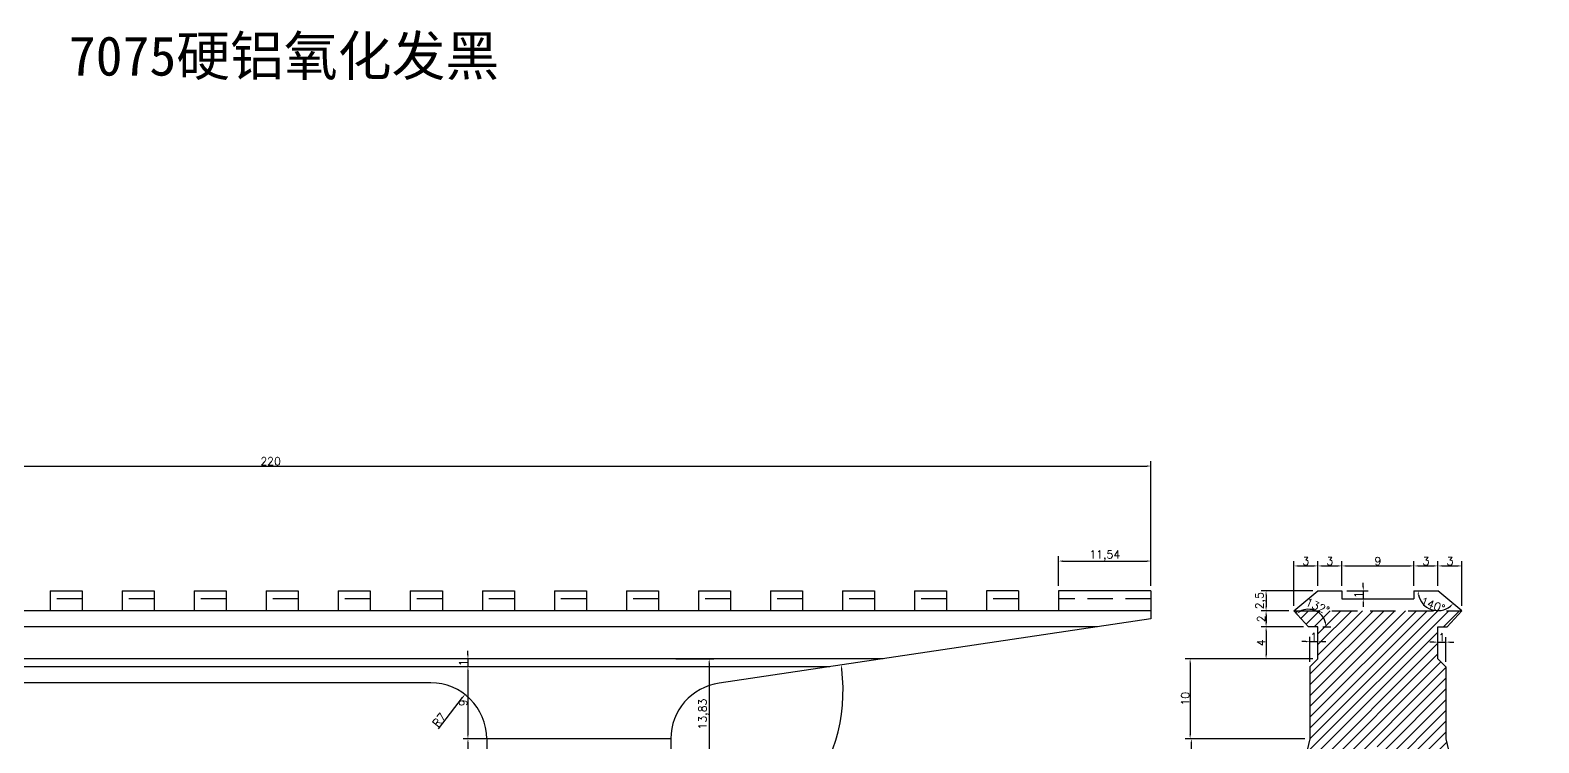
# Model space of a CAD drawing. Header units: millimetres. Extents: x 6817 to 15937, y -5221 to -164.
# Drawn here: x 9047.5 to 9236, y -868.3 to -779.2 of the extents above; entities that cross this region are included whole.
import ezdxf

# ---------------------------------------------------------------- set-up
doc = ezdxf.new("R2010")
doc.units = ezdxf.units.MM
doc.linetypes.add('HIDDEN', pattern=[9.525, 6.35, -3.175])
doc.layers.add('图层2', color=108, linetype='Continuous')
doc.styles.get("Standard").update_dxf_attribs({"font": 'txt', "bigfont": 'gbcbig.shx'})
doc.dimstyles.new('ISO-25', dxfattribs={"dimtxt": 1, "dimasz": 0.5, "dimexe": 0.6, "dimexo": 0.625, "dimgap": 0.1, "dimtad": 1, "dimtxsty": 'Standard', "dimcen": 2.5, "dimadec": 0, "dimazin": 0, "dimtfac": 1, "dimtmove": 0, "dimatfit": 3, "dimfxl": 0, "dimarcsym": 0})

# ---------------------------------------------------------------- blocks, each defined once
blk = doc.blocks.new('*D1584')
at = {"layer": 'Defpoints', "color": 0, "linetype": 'ByBlock', "transparency": 16777216}
for p in [(9127.54, -857.78), (9127.54, -871.6), (9132.34, -871.6)]:
    blk.add_point(p, dxfattribs=at)
at = {"layer": '图层2', "color": 0, "linetype": 'ByBlock', "lineweight": -2, "transparency": 16777216}
for p, q in [((9128.17, -857.78), (9132.94, -857.78)), ((9132.34, -858.28), (9132.34, -871.1)), ((9128.17, -871.6), (9132.94, -871.6))]:
    blk.add_line(p, q, dxfattribs=at)
at = {"layer": '图层2', "color": 0, "linetype": 'ByBlock', "transparency": 16777216}
for points in [[(9132.26, -858.28), (9132.42, -858.28), (9132.34, -857.78)], [(9132.26, -871.1), (9132.42, -871.1), (9132.34, -871.6)]]:
    blk.add_solid(points, dxfattribs=at)
at = {"layer": '图层2', "color": 0, "linetype": 'ByBlock', "transparency": 16777216, "insert": (9131.66, -864.69), "char_height": 1, "attachment_point": 5, "rotation": 90}
blk.add_mtext('13,83', dxfattribs=at)
blk = doc.blocks.new('*D1587')
at = {"layer": 'Defpoints', "color": 0, "linetype": 'ByBlock', "transparency": 16777216}
for p in [(9102.2, -858.78), (9104.54, -857.78), (9104.54, -858.78)]:
    blk.add_point(p, dxfattribs=at)
at = {"layer": '图层2', "color": 0, "linetype": 'ByBlock', "lineweight": -2, "transparency": 16777216}
for p, q in [((9102.2, -857.28), (9102.2, -856.78)), ((9103.92, -857.78), (9101.6, -857.78)), ((9103.92, -858.78), (9101.6, -858.78)), ((9102.2, -857.78), (9102.2, -858.78)), ((9102.2, -859.28), (9102.2, -859.78))]:
    blk.add_line(p, q, dxfattribs=at)
at = {"layer": '图层2', "color": 0, "linetype": 'ByBlock', "transparency": 16777216}
for points in [[(9102.11, -857.28), (9102.28, -857.28), (9102.2, -857.78)], [(9102.11, -859.28), (9102.28, -859.28), (9102.2, -858.78)]]:
    blk.add_solid(points, dxfattribs=at)
at = {"layer": '图层2', "color": 0, "linetype": 'ByBlock', "transparency": 16777216, "insert": (9101.6, -858.28), "char_height": 1, "attachment_point": 5, "rotation": 90}
blk.add_mtext('1', dxfattribs=at)
blk = doc.blocks.new('*D1588')
at = {"layer": 'Defpoints', "color": 0, "linetype": 'ByBlock', "transparency": 16777216}
for p in [(9104.54, -858.78), (9102.2, -867.78), (9105.05, -867.78)]:
    blk.add_point(p, dxfattribs=at)
at = {"layer": '图层2', "color": 0, "linetype": 'ByBlock', "lineweight": -2, "transparency": 16777216}
for p, q in [((9103.92, -858.78), (9101.6, -858.78)), ((9102.2, -859.28), (9102.2, -867.28)), ((9104.42, -867.78), (9101.6, -867.78))]:
    blk.add_line(p, q, dxfattribs=at)
at = {"layer": '图层2', "color": 0, "linetype": 'ByBlock', "transparency": 16777216}
for points in [[(9102.11, -859.28), (9102.28, -859.28), (9102.2, -858.78)], [(9102.11, -867.28), (9102.28, -867.28), (9102.2, -867.78)]]:
    blk.add_solid(points, dxfattribs=at)
at = {"layer": '图层2', "color": 0, "linetype": 'ByBlock', "transparency": 16777216, "insert": (9101.6, -863.28), "char_height": 1, "attachment_point": 5, "rotation": 90}
blk.add_mtext('9', dxfattribs=at)
blk = doc.blocks.new('*D1589')
at = {"layer": 'Defpoints', "color": 0, "linetype": 'ByBlock', "transparency": 16777216}
for p in [(9105.05, -867.78), (9102.2, -879.6), (9104.54, -879.6)]:
    blk.add_point(p, dxfattribs=at)
at = {"layer": '图层2', "color": 0, "linetype": 'ByBlock', "lineweight": -2, "transparency": 16777216}
for p, q in [((9104.42, -867.78), (9101.6, -867.78)), ((9102.2, -868.28), (9102.2, -879.1)), ((9103.92, -879.6), (9101.6, -879.6))]:
    blk.add_line(p, q, dxfattribs=at)
at = {"layer": '图层2', "color": 0, "linetype": 'ByBlock', "transparency": 16777216}
for points in [[(9102.11, -868.28), (9102.28, -868.28), (9102.2, -867.78)], [(9102.11, -879.1), (9102.28, -879.1), (9102.2, -879.6)]]:
    blk.add_solid(points, dxfattribs=at)
at = {"layer": '图层2', "color": 0, "linetype": 'ByBlock', "transparency": 16777216, "insert": (9101.51, -873.69), "char_height": 1, "attachment_point": 5, "rotation": 90}
blk.add_mtext('11,83', dxfattribs=at)
blk = doc.blocks.new('*D1698')
at = {"layer": 'Defpoints', "color": 0, "linetype": 'ByBlock', "transparency": 16777216}
for p in [(9211.4, -846.18), (9208.4, -849.28), (9211.4, -849.28)]:
    blk.add_point(p, dxfattribs=at)
at = {"layer": '图层2', "color": 0, "linetype": 'ByBlock', "lineweight": -2, "transparency": 16777216}
for p, q in [((9208.4, -848.65), (9208.4, -845.58)), ((9208.9, -846.18), (9210.9, -846.18)), ((9211.4, -848.65), (9211.4, -845.58))]:
    blk.add_line(p, q, dxfattribs=at)
at = {"layer": '图层2', "color": 0, "linetype": 'ByBlock', "transparency": 16777216}
for points in [[(9208.9, -846.1), (9208.9, -846.26), (9208.4, -846.18)], [(9210.9, -846.1), (9210.9, -846.26), (9211.4, -846.18)]]:
    blk.add_solid(points, dxfattribs=at)
at = {"layer": '图层2', "color": 0, "linetype": 'ByBlock', "transparency": 16777216, "insert": (9209.9, -845.58), "char_height": 1, "attachment_point": 5}
blk.add_mtext('3', dxfattribs=at)
blk = doc.blocks.new('*D1699')
at = {"layer": 'Defpoints', "color": 0, "linetype": 'ByBlock', "transparency": 16777216}
for p in [(9220.4, -846.18), (9211.4, -849.28), (9220.4, -849.28)]:
    blk.add_point(p, dxfattribs=at)
at = {"layer": '图层2', "color": 0, "linetype": 'ByBlock', "lineweight": -2, "transparency": 16777216}
for p, q in [((9211.4, -848.65), (9211.4, -845.58)), ((9211.9, -846.18), (9219.9, -846.18)), ((9220.4, -848.65), (9220.4, -845.58))]:
    blk.add_line(p, q, dxfattribs=at)
at = {"layer": '图层2', "color": 0, "linetype": 'ByBlock', "transparency": 16777216}
for points in [[(9211.9, -846.1), (9211.9, -846.26), (9211.4, -846.18)], [(9219.9, -846.1), (9219.9, -846.26), (9220.4, -846.18)]]:
    blk.add_solid(points, dxfattribs=at)
at = {"layer": '图层2', "color": 0, "linetype": 'ByBlock', "transparency": 16777216, "insert": (9215.9, -845.58), "char_height": 1, "attachment_point": 5}
blk.add_mtext('9', dxfattribs=at)
blk = doc.blocks.new('*D1700')
at = {"layer": 'Defpoints', "color": 0, "linetype": 'ByBlock', "transparency": 16777216}
for p in [(9223.4, -846.18), (9220.4, -849.28), (9223.4, -849.28)]:
    blk.add_point(p, dxfattribs=at)
at = {"layer": '图层2', "color": 0, "linetype": 'ByBlock', "lineweight": -2, "transparency": 16777216}
for p, q in [((9220.4, -848.65), (9220.4, -845.58)), ((9220.9, -846.18), (9222.9, -846.18)), ((9223.4, -848.65), (9223.4, -845.58))]:
    blk.add_line(p, q, dxfattribs=at)
at = {"layer": '图层2', "color": 0, "linetype": 'ByBlock', "transparency": 16777216}
for points in [[(9220.9, -846.1), (9220.9, -846.26), (9220.4, -846.18)], [(9222.9, -846.1), (9222.9, -846.26), (9223.4, -846.18)]]:
    blk.add_solid(points, dxfattribs=at)
at = {"layer": '图层2', "color": 0, "linetype": 'ByBlock', "transparency": 16777216, "insert": (9221.9, -845.58), "char_height": 1, "attachment_point": 5}
blk.add_mtext('3', dxfattribs=at)
blk = doc.blocks.new('*D1701')
at = {"layer": 'Defpoints', "color": 0, "linetype": 'ByBlock', "transparency": 16777216}
for p in [(9226.4, -846.18), (9223.4, -849.28), (9226.4, -851.78)]:
    blk.add_point(p, dxfattribs=at)
at = {"layer": '图层2', "color": 0, "linetype": 'ByBlock', "lineweight": -2, "transparency": 16777216}
for p, q in [((9223.4, -848.65), (9223.4, -845.58)), ((9223.9, -846.18), (9225.9, -846.18)), ((9226.4, -851.15), (9226.4, -845.58))]:
    blk.add_line(p, q, dxfattribs=at)
at = {"layer": '图层2', "color": 0, "linetype": 'ByBlock', "transparency": 16777216}
for points in [[(9223.9, -846.1), (9223.9, -846.26), (9223.4, -846.18)], [(9225.9, -846.1), (9225.9, -846.26), (9226.4, -846.18)]]:
    blk.add_solid(points, dxfattribs=at)
at = {"layer": '图层2', "color": 0, "linetype": 'ByBlock', "transparency": 16777216, "insert": (9224.9, -845.58), "char_height": 1, "attachment_point": 5}
blk.add_mtext('3', dxfattribs=at)
blk = doc.blocks.new('*D1702')
at = {"layer": 'Defpoints', "color": 0, "linetype": 'ByBlock', "transparency": 16777216}
for p in [(9208.4, -846.18), (9208.4, -849.28), (9205.4, -851.78)]:
    blk.add_point(p, dxfattribs=at)
at = {"layer": '图层2', "color": 0, "linetype": 'ByBlock', "lineweight": -2, "transparency": 16777216}
for p, q in [((9205.4, -851.15), (9205.4, -845.58)), ((9205.9, -846.18), (9207.9, -846.18)), ((9208.4, -848.65), (9208.4, -845.58))]:
    blk.add_line(p, q, dxfattribs=at)
at = {"layer": '图层2', "color": 0, "linetype": 'ByBlock', "transparency": 16777216}
for points in [[(9205.9, -846.1), (9205.9, -846.26), (9205.4, -846.18)], [(9207.9, -846.1), (9207.9, -846.26), (9208.4, -846.18)]]:
    blk.add_solid(points, dxfattribs=at)
at = {"layer": '图层2', "color": 0, "linetype": 'ByBlock', "transparency": 16777216, "insert": (9206.9, -845.58), "char_height": 1, "attachment_point": 5}
blk.add_mtext('3', dxfattribs=at)
blk = doc.blocks.new('*D1703')
at = {"layer": 'Defpoints', "color": 0, "linetype": 'ByBlock', "transparency": 16777216}
for p in [(9211.4, -849.28), (9211.4, -850.28), (9214.06, -850.28)]:
    blk.add_point(p, dxfattribs=at)
at = {"layer": '图层2', "color": 0, "linetype": 'ByBlock', "lineweight": -2, "transparency": 16777216}
for p, q in [((9212.02, -849.28), (9214.66, -849.28)), ((9214.06, -848.78), (9214.06, -848.28)), ((9214.06, -849.28), (9214.06, -850.28)), ((9212.02, -850.28), (9214.66, -850.28)), ((9214.06, -850.78), (9214.06, -851.28))]:
    blk.add_line(p, q, dxfattribs=at)
at = {"layer": '图层2', "color": 0, "linetype": 'ByBlock', "transparency": 16777216}
for points in [[(9213.98, -848.78), (9214.15, -848.78), (9214.06, -849.28)], [(9213.98, -850.78), (9214.15, -850.78), (9214.06, -850.28)]]:
    blk.add_solid(points, dxfattribs=at)
at = {"layer": '图层2', "color": 0, "linetype": 'ByBlock', "transparency": 16777216, "insert": (9213.46, -849.78), "char_height": 1, "attachment_point": 5, "rotation": 90}
blk.add_mtext('1', dxfattribs=at)
blk = doc.blocks.new('*D1597')
at = {"layer": 'Defpoints', "color": 0, "linetype": 'ByBlock', "transparency": 16777216}
for p in [(9208.4, -849.28), (9201.92, -851.78), (9205.4, -851.78)]:
    blk.add_point(p, dxfattribs=at)
at = {"layer": '图层2', "color": 0, "linetype": 'ByBlock', "lineweight": -2, "transparency": 16777216}
for p, q in [((9207.77, -849.28), (9201.32, -849.28)), ((9201.92, -849.78), (9201.92, -851.28)), ((9204.77, -851.78), (9201.32, -851.78))]:
    blk.add_line(p, q, dxfattribs=at)
at = {"layer": '图层2', "color": 0, "linetype": 'ByBlock', "transparency": 16777216}
for points in [[(9201.84, -849.78), (9202.01, -849.78), (9201.92, -849.28)], [(9201.84, -851.28), (9202.01, -851.28), (9201.92, -851.78)]]:
    blk.add_solid(points, dxfattribs=at)
at = {"layer": '图层2', "color": 0, "linetype": 'ByBlock', "transparency": 16777216, "insert": (9201.24, -850.53), "char_height": 1, "attachment_point": 5, "rotation": 90}
blk.add_mtext('2,5', dxfattribs=at)
blk = doc.blocks.new('*D1598')
at = {"layer": 'Defpoints', "color": 0, "linetype": 'ByBlock', "transparency": 16777216}
for p in [(9205.4, -851.78), (9201.92, -853.78), (9207.23, -853.78)]:
    blk.add_point(p, dxfattribs=at)
at = {"layer": '图层2', "color": 0, "linetype": 'ByBlock', "lineweight": -2, "transparency": 16777216}
for p, q in [((9204.77, -851.78), (9201.32, -851.78)), ((9206.6, -853.78), (9201.32, -853.78)), ((9201.92, -852.28), (9201.92, -853.28))]:
    blk.add_line(p, q, dxfattribs=at)
at = {"layer": '图层2', "color": 0, "linetype": 'ByBlock', "transparency": 16777216}
for points in [[(9201.84, -852.28), (9202.01, -852.28), (9201.92, -851.78)], [(9201.84, -853.28), (9202.01, -853.28), (9201.92, -853.78)]]:
    blk.add_solid(points, dxfattribs=at)
at = {"layer": '图层2', "color": 0, "linetype": 'ByBlock', "transparency": 16777216, "insert": (9201.32, -852.78), "char_height": 1, "attachment_point": 5, "rotation": 90}
blk.add_mtext('2', dxfattribs=at)
blk = doc.blocks.new('*D1599')
at = {"layer": 'Defpoints', "color": 0, "linetype": 'ByBlock', "transparency": 16777216}
for p in [(9207.23, -853.78), (9201.92, -857.78), (9208.4, -857.78)]:
    blk.add_point(p, dxfattribs=at)
at = {"layer": '图层2', "color": 0, "linetype": 'ByBlock', "lineweight": -2, "transparency": 16777216}
for p, q in [((9206.6, -853.78), (9201.32, -853.78)), ((9201.92, -854.28), (9201.92, -857.28)), ((9207.77, -857.78), (9201.32, -857.78))]:
    blk.add_line(p, q, dxfattribs=at)
at = {"layer": '图层2', "color": 0, "linetype": 'ByBlock', "transparency": 16777216}
for points in [[(9201.84, -854.28), (9202.01, -854.28), (9201.92, -853.78)], [(9201.84, -857.28), (9202.01, -857.28), (9201.92, -857.78)]]:
    blk.add_solid(points, dxfattribs=at)
at = {"layer": '图层2', "color": 0, "linetype": 'ByBlock', "transparency": 16777216, "insert": (9201.32, -855.78), "char_height": 1, "attachment_point": 5, "rotation": 90}
blk.add_mtext('4', dxfattribs=at)
blk = doc.blocks.new('*D1704')
at = {"layer": 'Defpoints', "color": 0, "linetype": 'ByBlock', "transparency": 16777216}
for p in [(9205.4, -851.78), (9207.23, -853.78), (9207.23, -853.78), (9208.4, -853.78), (9208.79, -852.26)]:
    blk.add_point(p, dxfattribs=at)
at = {"layer": '图层2', "color": 0, "linetype": 'ByBlock', "lineweight": -2, "transparency": 16777216}
blk.add_line((9209.02, -853.78), (9210.01, -853.78), dxfattribs=at)
blk.add_arc((9207.23, -853.78), 2.18, 13.1501, 119.3084, dxfattribs=at)
at = {"layer": '图层2', "color": 0, "linetype": 'ByBlock', "transparency": 16777216}
for points in [[(9206.21, -851.94), (9206.11, -851.81), (9205.75, -852.17)], [(9209.43, -853.27), (9209.27, -853.29), (9209.41, -853.78)]]:
    blk.add_solid(points, dxfattribs=at)
at = {"layer": '图层2', "color": 0, "linetype": 'ByBlock', "transparency": 16777216, "insert": (9208.35, -851.23), "char_height": 1, "attachment_point": 5, "rotation": 336.2293}
blk.add_mtext('132°', dxfattribs=at)
blk = doc.blocks.new('*D1705')
at = {"layer": 'Defpoints', "color": 0, "linetype": 'ByBlock', "transparency": 16777216}
for p in [(9220.4, -849.28), (9223.4, -849.28), (9223.4, -849.28), (9221.69, -851.09), (9226.4, -851.78)]:
    blk.add_point(p, dxfattribs=at)
at = {"layer": '图层2', "color": 0, "linetype": 'ByBlock', "lineweight": -2, "transparency": 16777216}
blk.add_arc((9223.4, -849.28), 2.49, 191.5321, 308.6623, dxfattribs=at)
at = {"layer": '图层2', "color": 0, "linetype": 'ByBlock', "transparency": 16777216}
for points in [[(9220.87, -849.78), (9221.04, -849.77), (9220.91, -849.28)], [(9224.89, -851.16), (9225.01, -851.28), (9225.31, -850.87)]]:
    blk.add_solid(points, dxfattribs=at)
at = {"layer": '图层2', "color": 0, "linetype": 'ByBlock', "transparency": 16777216, "insert": (9222.75, -851.05), "char_height": 1, "attachment_point": 5, "rotation": 340.0972}
blk.add_mtext('140°', dxfattribs=at)
blk = doc.blocks.new('*D1706')
at = {"layer": 'Defpoints', "color": 0, "linetype": 'ByBlock', "transparency": 16777216}
for p in [(9208.4, -855.64), (9207.4, -858.78), (9208.4, -857.78)]:
    blk.add_point(p, dxfattribs=at)
at = {"layer": '图层2', "color": 0, "linetype": 'ByBlock', "lineweight": -2, "transparency": 16777216}
for p, q in [((9206.9, -855.64), (9206.4, -855.64)), ((9207.4, -858.15), (9207.4, -855.04)), ((9207.4, -855.64), (9208.4, -855.64)), ((9208.4, -857.15), (9208.4, -855.04)), ((9208.9, -855.64), (9209.4, -855.64))]:
    blk.add_line(p, q, dxfattribs=at)
at = {"layer": '图层2', "color": 0, "linetype": 'ByBlock', "transparency": 16777216}
for points in [[(9206.9, -855.56), (9206.9, -855.72), (9207.4, -855.64)], [(9208.9, -855.56), (9208.9, -855.72), (9208.4, -855.64)]]:
    blk.add_solid(points, dxfattribs=at)
at = {"layer": '图层2', "color": 0, "linetype": 'ByBlock', "transparency": 16777216, "insert": (9207.9, -855.04), "char_height": 1, "attachment_point": 5}
blk.add_mtext('1', dxfattribs=at)
blk = doc.blocks.new('*D1707')
at = {"layer": 'Defpoints', "color": 0, "linetype": 'ByBlock', "transparency": 16777216}
for p in [(9224.4, -855.7), (9223.4, -857.78), (9224.4, -858.78)]:
    blk.add_point(p, dxfattribs=at)
at = {"layer": '图层2', "color": 0, "linetype": 'ByBlock', "lineweight": -2, "transparency": 16777216}
for p, q in [((9222.9, -855.7), (9222.4, -855.7)), ((9223.4, -857.15), (9223.4, -855.1)), ((9223.4, -855.7), (9224.4, -855.7)), ((9224.4, -858.15), (9224.4, -855.1)), ((9224.9, -855.7), (9225.4, -855.7))]:
    blk.add_line(p, q, dxfattribs=at)
at = {"layer": '图层2', "color": 0, "linetype": 'ByBlock', "transparency": 16777216}
for points in [[(9222.9, -855.62), (9222.9, -855.78), (9223.4, -855.7)], [(9224.9, -855.62), (9224.9, -855.78), (9224.4, -855.7)]]:
    blk.add_solid(points, dxfattribs=at)
at = {"layer": '图层2', "color": 0, "linetype": 'ByBlock', "transparency": 16777216, "insert": (9223.9, -855.1), "char_height": 1, "attachment_point": 5}
blk.add_mtext('1', dxfattribs=at)
blk = doc.blocks.new('*D1708')
at = {"layer": 'Defpoints', "color": 0, "linetype": 'ByBlock', "transparency": 16777216}
for p in [(9208.4, -857.78), (9192.43, -867.78), (9207.4, -867.78)]:
    blk.add_point(p, dxfattribs=at)
at = {"layer": '图层2', "color": 0, "linetype": 'ByBlock', "lineweight": -2, "transparency": 16777216}
for p, q in [((9207.77, -857.78), (9191.83, -857.78)), ((9192.43, -858.28), (9192.43, -867.28)), ((9206.77, -867.78), (9191.83, -867.78))]:
    blk.add_line(p, q, dxfattribs=at)
at = {"layer": '图层2', "color": 0, "linetype": 'ByBlock', "transparency": 16777216}
for points in [[(9192.35, -858.28), (9192.51, -858.28), (9192.43, -857.78)], [(9192.35, -867.28), (9192.51, -867.28), (9192.43, -867.78)]]:
    blk.add_solid(points, dxfattribs=at)
at = {"layer": '图层2', "color": 0, "linetype": 'ByBlock', "transparency": 16777216, "insert": (9191.83, -862.78), "char_height": 1, "attachment_point": 5, "rotation": 90}
blk.add_mtext('10', dxfattribs=at)
blk = doc.blocks.new('*D1709')
at = {"layer": 'Defpoints', "color": 0, "linetype": 'ByBlock', "transparency": 16777216}
for p in [(9207.4, -867.78), (9192.58, -879.6), (9204.64, -879.6)]:
    blk.add_point(p, dxfattribs=at)
at = {"layer": '图层2', "color": 0, "linetype": 'ByBlock', "lineweight": -2, "transparency": 16777216}
for p, q in [((9206.77, -867.78), (9191.98, -867.78)), ((9192.58, -868.28), (9192.58, -879.1)), ((9204.01, -879.6), (9191.98, -879.6))]:
    blk.add_line(p, q, dxfattribs=at)
at = {"layer": '图层2', "color": 0, "linetype": 'ByBlock', "transparency": 16777216}
for points in [[(9192.5, -868.28), (9192.67, -868.28), (9192.58, -867.78)], [(9192.5, -879.1), (9192.67, -879.1), (9192.58, -879.6)]]:
    blk.add_solid(points, dxfattribs=at)
at = {"layer": '图层2', "color": 0, "linetype": 'ByBlock', "transparency": 16777216, "insert": (9191.9, -873.69), "char_height": 1, "attachment_point": 5, "rotation": 90}
blk.add_mtext('11,83', dxfattribs=at)
blk = doc.blocks.new('*D1673')
at = {"layer": 'Defpoints', "color": 0, "linetype": 'ByBlock', "transparency": 16777216}
for p in [(9187.54, -833.7), (9187.54, -849.28), (8967.54, -867.78)]:
    blk.add_point(p, dxfattribs=at)
at = {"layer": '图层2', "color": 0, "linetype": 'ByBlock', "lineweight": -2, "transparency": 16777216}
for p, q in [((8967.54, -867.15), (8967.54, -833.1)), ((9187.54, -848.65), (9187.54, -833.1)), ((8968.04, -833.7), (9187.04, -833.7))]:
    blk.add_line(p, q, dxfattribs=at)
at = {"layer": '图层2', "color": 0, "linetype": 'ByBlock', "transparency": 16777216}
for points in [[(8968.04, -833.62), (8968.04, -833.79), (8967.54, -833.7)], [(9187.04, -833.62), (9187.04, -833.79), (9187.54, -833.7)]]:
    blk.add_solid(points, dxfattribs=at)
at = {"layer": '图层2', "color": 0, "linetype": 'ByBlock', "transparency": 16777216, "insert": (9077.54, -833.1), "char_height": 1, "attachment_point": 5}
blk.add_mtext('220', dxfattribs=at)
blk = doc.blocks.new('*D1674')
at = {"layer": 'Defpoints', "color": 0, "linetype": 'ByBlock', "transparency": 16777216}
for p in [(9187.54, -845.57), (9176, -849.28), (9187.54, -849.28)]:
    blk.add_point(p, dxfattribs=at)
at = {"layer": '图层2', "color": 0, "linetype": 'ByBlock', "lineweight": -2, "transparency": 16777216}
for p, q in [((9176, -848.65), (9176, -844.97)), ((9176.5, -845.57), (9187.04, -845.57)), ((9187.54, -848.65), (9187.54, -844.97))]:
    blk.add_line(p, q, dxfattribs=at)
at = {"layer": '图层2', "color": 0, "linetype": 'ByBlock', "transparency": 16777216}
for points in [[(9176.5, -845.49), (9176.5, -845.66), (9176, -845.57)], [(9187.04, -845.49), (9187.04, -845.66), (9187.54, -845.57)]]:
    blk.add_solid(points, dxfattribs=at)
at = {"layer": '图层2', "color": 0, "linetype": 'ByBlock', "transparency": 16777216, "insert": (9181.77, -844.89), "char_height": 1, "attachment_point": 5}
blk.add_mtext('11,54', dxfattribs=at)
blk = doc.blocks.new('*D1676')
at = {"layer": 'Defpoints', "color": 0, "linetype": 'ByBlock', "transparency": 16777216}
for p in [(9187.54, -852.78), (9133.61, -860.84), (9127.54, -867.78), (9139.21, -879.83), (9127.54, -947.02)]:
    blk.add_point(p, dxfattribs=at)
at = {"layer": '图层2', "color": 0, "linetype": 'ByBlock', "lineweight": -2, "transparency": 16777216}
blk.add_arc((9127.54, -861.75), 21.53, 271.3308, 7.1714, dxfattribs=at)
at = {"layer": '图层2', "color": 0, "linetype": 'ByBlock', "transparency": 16777216}
for points in [[(9148.82, -859.07), (9148.98, -859.05), (9148.83, -858.56)], [(9128.04, -883.35), (9128.04, -883.18), (9127.54, -883.27)]]:
    blk.add_solid(points, dxfattribs=at)
at = {"layer": '图层2', "color": 0, "linetype": 'ByBlock', "transparency": 16777216, "insert": (9143.39, -875.41), "char_height": 1, "attachment_point": 5, "rotation": 49.2511}
blk.add_mtext('99°', dxfattribs=at)
blk = doc.blocks.new('*D1689')
at = {"layer": 'Defpoints', "color": 0, "linetype": 'ByBlock', "transparency": 16777216}
for p in [(9101.82, -862.24), (9097.54, -867.78)]:
    blk.add_point(p, dxfattribs=at)
at = {"layer": '图层2', "color": 0, "linetype": 'ByBlock', "lineweight": -2, "transparency": 16777216}
blk.add_line((9098.51, -866.52), (9101.52, -862.64), dxfattribs=at)
at = {"layer": '图层2', "color": 0, "linetype": 'ByBlock', "transparency": 16777216}
blk.add_solid([(9101.45, -862.59), (9101.58, -862.69), (9101.82, -862.24)], dxfattribs=at)
at = {"layer": '图层2', "color": 0, "linetype": 'ByBlock', "transparency": 16777216, "insert": (9098.61, -865.42), "char_height": 1, "attachment_point": 5, "rotation": 52.2736}
blk.add_mtext('R7', dxfattribs=at)

msp = doc.modelspace()

# ---------------------------------------------------------------- hatches: boundary and pattern name
at = {"layer": '图层2', "linetype": 'ByBlock'}
h = msp.add_hatch(dxfattribs=at)
h.set_pattern_fill('ANSI31', color=4, scale=0.3)
h.set_pattern_definition([(45, (470.02715, -33.0934), (-0.67351921, 0.67351921), [])])
h.paths.add_polyline_path([(9223.395, -853.777), (9224.565, -853.777), (9226.395, -851.777), (9205.395, -851.777), (9207.225, -853.777), (9208.395, -853.777), (9208.395, -857.777), (9207.395, -858.777), (9207.395, -867.777), (9204.638, -879.604), (9207.865, -879.604, -0.378099), (9214.895, -871.637), (9214.895, -868.791), (9216.895, -868.791), (9216.895, -871.637, -0.378099), (9223.925, -879.604), (9227.153, -879.604), (9224.395, -867.777), (9224.395, -858.777), (9223.395, -857.777)])
h.paths.add_polyline_path([(9207.865, -879.604), (9204.638, -879.604), (9202.188, -890.111), (9208.257, -890.111), (9208.257, -892.011), (9214.895, -892.011), (9214.895, -887.572, -0.378099)])
h.paths.add_polyline_path([(9227.153, -879.604), (9223.925, -879.604, -0.378099), (9216.895, -887.572), (9216.895, -892.011), (9223.534, -892.011), (9223.534, -890.111), (9229.603, -890.111)])
h.paths.add_polyline_path([(9214.895, -900.751), (9214.895, -896.211), (9208.257, -896.211), (9208.257, -898.111), (9200.322, -898.111), (9196.397, -914.943, 0.0614048), (9195.795, -919.824), (9196.795, -919.824, -0.3989537)])
h.paths.add_polyline_path([(9231.469, -898.111), (9223.534, -898.111), (9223.534, -896.211), (9216.895, -896.211), (9216.895, -900.751, -0.3989537), (9234.995, -919.824), (9235.995, -919.824, 0.0614048), (9235.394, -914.943)])
h.paths.add_polyline_path([(9213.408, -951.024), (9211.395, -951.024), (9211.395, -954.524), (9213.408, -954.524)])
h.paths.add_polyline_path([(9220.395, -951.024), (9218.408, -951.024), (9218.408, -954.524), (9220.395, -954.524)])
edge = h.paths.add_edge_path()
edge.add_line((9213.408, -951.024), (9213.408, -938.762))
edge.add_arc((9215.895, -919.824), 19.1, 180, 262.51603, ccw=False)
edge.add_line((9196.795, -919.824), (9195.795, -919.824))
edge.add_arc((9215.895, -919.824), 20.1, 180, 213.71903)
edge.add_line((9199.177, -930.982), (9210.895, -947.024))
edge.add_line((9210.895, -947.024), (9210.895, -951.024))
edge.add_line((9210.895, -951.024), (9213.408, -951.024))
edge = h.paths.add_edge_path()
edge.add_line((9218.408, -938.758), (9218.408, -951.024))
edge.add_line((9218.408, -951.024), (9220.895, -951.024))
edge.add_line((9220.895, -951.024), (9220.895, -947.024))
edge.add_line((9220.895, -947.024), (9232.614, -930.982))
edge.add_arc((9215.895, -919.824), 20.1, 326.28097, 360)
edge.add_line((9235.995, -919.824), (9234.995, -919.824))
edge.add_arc((9215.895, -919.824), 19.1, -82.44192, 0, ccw=False)

# ---------------------------------------------------------------- linework, layer by layer
at = {"layer": '图层2', "color": 6, "linetype": 'ByBlock'}
for p, q in [((9049.999, -849.277), (9049.999, -851.777)), ((9049.999, -849.277), (9053.999, -849.277)), ((9053.999, -849.277), (9053.999, -851.777)), ((9058.999, -849.277), (9058.999, -851.777)), ((9058.999, -849.277), (9062.999, -849.277)), ((9062.999, -849.277), (9062.999, -851.777)), ((9067.999, -849.277), (9067.999, -851.777)), ((9067.999, -849.277), (9071.999, -849.277)), ((9071.999, -849.277), (9071.999, -851.777)), ((9076.999, -849.277), (9076.999, -851.777)), ((9076.999, -849.277), (9080.999, -849.277)), ((9080.999, -849.277), (9080.999, -851.777)), ((9085.999, -849.277), (9085.999, -851.777)), ((9085.999, -849.277), (9089.999, -849.277)), ((9089.999, -849.277), (9089.999, -851.777)), ((9094.999, -849.277), (9094.999, -851.777)), ((9094.999, -849.277), (9098.999, -849.277)), ((9098.999, -849.277), (9098.999, -851.777)), ((9103.999, -849.277), (9103.999, -851.777)), ((9103.999, -849.277), (9107.999, -849.277)), ((9107.999, -849.277), (9107.999, -851.777)), ((9112.999, -849.277), (9112.999, -851.777)), ((9112.999, -849.277), (9116.999, -849.277)), ((9116.999, -849.277), (9116.999, -851.777)), ((9121.999, -849.277), (9121.999, -851.777)), ((9121.999, -849.277), (9125.999, -849.277)), ((9125.999, -849.277), (9125.999, -851.777)), ((9130.999, -849.277), (9130.999, -851.777)), ((9130.999, -849.277), (9134.999, -849.277)), ((9134.999, -849.277), (9134.999, -851.777)), ((9139.999, -849.277), (9139.999, -851.777)), ((9139.999, -849.277), (9143.999, -849.277)), ((9143.999, -849.277), (9143.999, -851.777)), ((9148.999, -849.277), (9148.999, -851.777)), ((9148.999, -849.277), (9152.999, -849.277)), ((9152.999, -849.277), (9152.999, -851.777)), ((9157.999, -849.277), (9157.999, -851.777)), ((9157.999, -849.277), (9161.999, -849.277)), ((9161.999, -849.277), (9161.999, -851.777)), ((9170.999, -849.277), (9166.999, -849.277)), ((9166.999, -849.277), (9166.999, -851.777)), ((9170.999, -849.277), (9170.999, -851.777)), ((9187.54, -849.277), (9175.999, -849.277)), ((9175.999, -849.277), (9175.999, -851.777)), ((9187.54, -849.277), (9187.54, -852.777)), ((9205.395, -851.777), (9208.395, -849.277)), ((9208.395, -849.277), (9211.395, -849.277)), ((9211.395, -849.277), (9211.395, -850.277)), ((9220.395, -849.277), (9223.395, -849.277)), ((9220.395, -849.277), (9220.395, -850.277)), ((9226.395, -851.777), (9223.395, -849.277)), ((9102.54, -851.777), (8978.489, -851.777)), ((9187.54, -851.777), (9102.54, -851.777)), ((9207.225, -853.777), (9205.395, -851.777)), ((9211.395, -850.277), (9220.395, -850.277)), ((9224.565, -853.777), (9226.395, -851.777)), ((9102.54, -853.777), (8977.12, -853.777)), ((9180.851, -853.777), (9102.54, -853.777)), ((9187.54, -852.777), (9133.607, -860.84)), ((9208.395, -853.777), (9207.225, -853.777)), ((9208.395, -857.777), (9208.395, -853.777)), ((9223.395, -857.777), (9223.395, -853.777)), ((9223.395, -853.777), (9224.565, -853.777)), ((9147.404, -858.777), (8973.699, -858.777)), ((9154.093, -857.777), (8974.383, -857.777)), ((9127.54, -857.777), (9104.54, -857.777)), ((9208.395, -857.777), (9207.395, -858.777)), ((9207.395, -858.777), (9207.395, -867.777)), ((9223.395, -857.777), (9224.395, -858.777)), ((9224.395, -858.777), (9224.395, -867.777)), ((9097.54, -860.777), (8997.54, -860.777)), ((9104.54, -867.777), (9104.54, -939.024)), ((9127.54, -867.777), (9104.54, -867.777)), ((9127.54, -867.777), (9127.54, -947.024)), ((9207.395, -867.777), (9196.397, -914.943)), ((9224.395, -867.777), (9235.394, -914.943))]:
    msp.add_line(p, q, dxfattribs=at)
at = {"layer": '图层2', "color": 3, "linetype": 'HIDDEN', "ltscale": 0.5}
for p, q in [((9053.999, -850.277), (9049.999, -850.277)), ((9062.999, -850.277), (9058.999, -850.277)), ((9071.999, -850.277), (9067.999, -850.277)), ((9080.999, -850.277), (9076.999, -850.277)), ((9089.999, -850.277), (9085.999, -850.277)), ((9098.999, -850.277), (9094.999, -850.277)), ((9107.999, -850.277), (9103.999, -850.277)), ((9116.999, -850.277), (9112.999, -850.277)), ((9125.999, -850.277), (9121.999, -850.277)), ((9134.999, -850.277), (9130.999, -850.277)), ((9143.999, -850.277), (9139.999, -850.277)), ((9152.999, -850.277), (9148.999, -850.277)), ((9161.999, -850.277), (9157.999, -850.277)), ((9170.999, -850.277), (9166.999, -850.277)), ((9187.54, -850.277), (9175.999, -850.277))]:
    msp.add_line(p, q, dxfattribs=at)
at = {"layer": '图层2', "color": 2, "linetype": 'HIDDEN', "ltscale": 0.5}
msp.add_line((9205.395, -851.777), (9226.395, -851.777), dxfattribs=at)
at = {"layer": '图层2', "color": 6, "linetype": 'ByBlock'}
for centre, start, end in [((9097.54, -867.777), 0, 90), ((9134.54, -867.777), 97.66267, 180)]:
    msp.add_arc(centre, 7, start, end, dxfattribs=at)

# ---------------------------------------------------------------- texts
at = {"color": 2, "insert": (9052.333, -779.98), "char_height": 4.93123, "width": 76.33019, "attachment_point": 1}
msp.add_mtext('{\\fSimSun|b0|i0|c134|p2;7075硬铝氧化发黑}', dxfattribs=at)

# ---------------------------------------------------------------- dimensions: what is measured, and where the dimension line sits
at = {"layer": '图层2', "color": 3, "linetype": 'ByBlock'}
for base, p1, p2, picture, middle in [((9187.54, -833.702), (8967.54, -867.777), (9187.54, -849.277), '*D1673', (9077.54, -833.102)), ((9187.54, -845.574), (9175.999, -849.277), (9187.54, -849.277), '*D1674', (9181.77, -844.891)), ((9208.395, -846.178), (9205.395, -851.777), (9208.395, -849.277), '*D1702', (9206.895, -845.578)), ((9211.395, -846.178), (9208.395, -849.277), (9211.395, -849.277), '*D1698', (9209.895, -845.578)), ((9220.395, -846.178), (9211.395, -849.277), (9220.395, -849.277), '*D1699', (9215.895, -845.578)), ((9223.395, -846.178), (9220.395, -849.277), (9223.395, -849.277), '*D1700', (9221.895, -845.578)), ((9226.395, -846.178), (9223.395, -849.277), (9226.395, -851.777), '*D1701', (9224.895, -845.578)), ((9208.395, -855.639), (9207.395, -858.777), (9208.395, -857.777), '*D1706', (9207.895, -855.039)), ((9224.395, -855.701), (9223.395, -857.777), (9224.395, -858.777), '*D1707', (9223.895, -855.101))]:
    dim = msp.add_linear_dim(base=base, p1=p1, p2=p2, dimstyle='ISO-25', dxfattribs=at)
    dim.commit()
    dim.dimension.update_dxf_attribs({"geometry": picture, "text_midpoint": middle})
for base, p1, p2, picture, middle in [((9201.923, -851.777), (9208.395, -849.277), (9205.395, -851.777), '*D1597', (9201.24, -850.527)), ((9214.064, -850.277), (9211.395, -849.277), (9211.395, -850.277), '*D1703', (9213.464, -849.777)), ((9201.923, -853.777), (9205.395, -851.777), (9207.225, -853.777), '*D1598', (9201.323, -852.777)), ((9201.923, -857.777), (9207.225, -853.777), (9208.395, -857.777), '*D1599', (9201.323, -855.777)), ((9102.195, -858.777), (9104.54, -857.777), (9104.54, -858.777), '*D1587', (9101.595, -858.277)), ((9102.195, -867.777), (9104.54, -858.777), (9105.046, -867.777), '*D1588', (9101.595, -863.277)), ((9132.339, -871.604), (9127.54, -857.777), (9127.54, -871.604), '*D1584', (9131.656, -864.691)), ((9192.429, -867.777), (9208.395, -857.777), (9207.395, -867.777), '*D1708', (9191.829, -862.777)), ((9102.195, -879.604), (9105.046, -867.777), (9104.54, -879.604), '*D1589', (9101.512, -873.691)), ((9192.584, -879.604), (9207.395, -867.777), (9204.638, -879.604), '*D1709', (9191.901, -873.691))]:
    dim = msp.add_linear_dim(base=base, p1=p1, p2=p2, angle=90, dimstyle='ISO-25', dxfattribs=at)
    dim.commit()
    dim.dimension.update_dxf_attribs({"geometry": picture, "text_midpoint": middle})
for base, line1, line2, picture, middle in [((9208.792, -852.257), ((9208.395, -853.777), (9207.225, -853.777)), ((9207.225, -853.777), (9205.395, -851.777)), '*D1704', (9208.347, -851.23)), ((9221.69, -851.089), ((9226.395, -851.777), (9223.395, -849.277)), ((9220.395, -849.277), (9223.395, -849.277)), '*D1705', (9222.753, -851.053)), ((9139.212, -879.835), ((9187.54, -852.777), (9133.607, -860.84)), ((9127.54, -867.777), (9127.54, -947.024)), '*D1676', (9143.394, -875.407))]:
    dim = msp.add_angular_dim_2l(base=base, line1=line1, line2=line2, dimstyle='ISO-25', override={"dimdec": 0, "dimazin": 2}, dxfattribs=at)
    dim.commit()
    dim.dimension.update_dxf_attribs({"geometry": picture, "text_midpoint": middle})
dim = msp.add_radius_dim(center=(9097.54, -867.777), mpoint=(9101.824, -862.241), dimstyle='ISO-25', dxfattribs=at)
dim.commit()
dim.dimension.update_dxf_attribs({"geometry": '*D1689', "text_midpoint": (9099.082, -865.785), "dimtype": 164})

doc.saveas('drawing.dxf')
